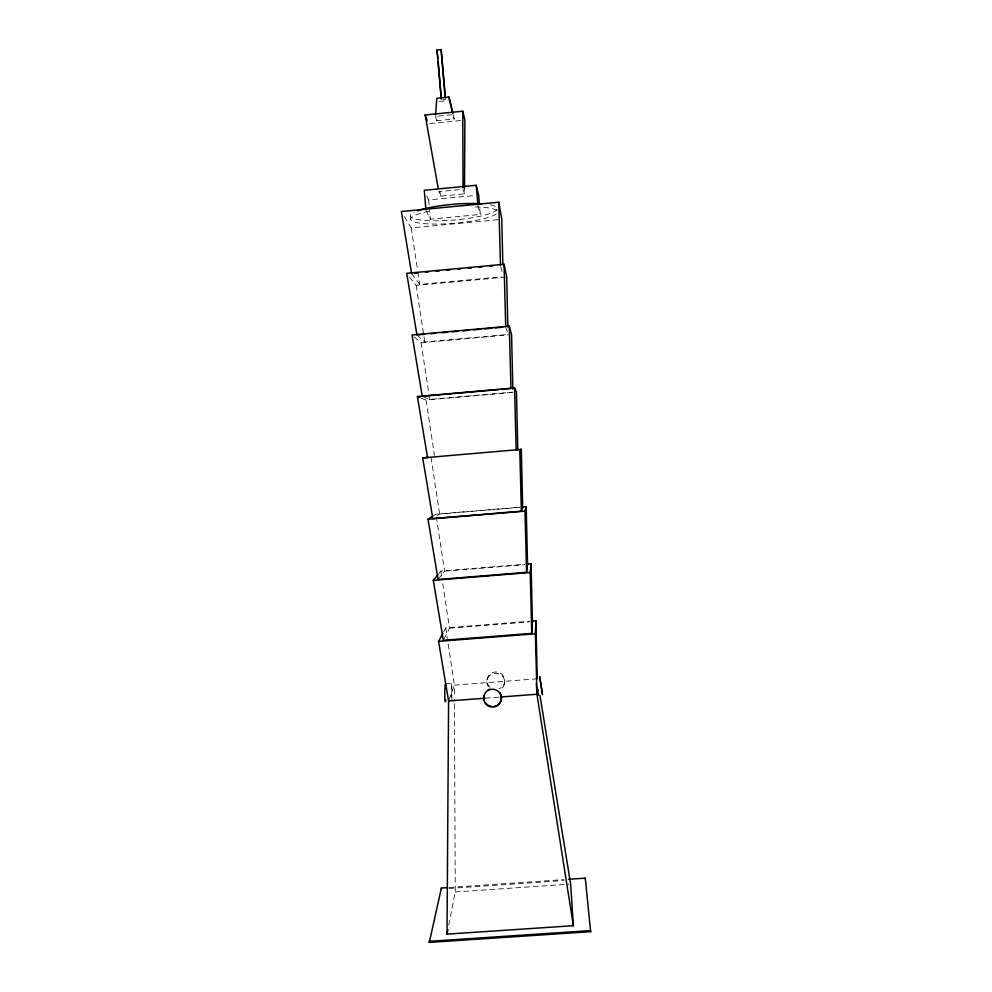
<?xml version="1.0" encoding="UTF-8"?>
<svg xmlns="http://www.w3.org/2000/svg" width="992" height="992" viewBox="0 0 992 992"><rect width="100%" height="100%" fill="white"/><g stroke="black" fill="none" stroke-linecap="round" stroke-linejoin="round"><path stroke-width="0.74" stroke-dasharray="4.96 3.72" d="M464.467 193.874L463.053 189.249L438.799 191.58L440.659 196.156L464.467 193.874L464.504 187.724M453.195 114.7L454.187 118.99L436.84 120.714L437.075 116.3M451.881 699.757L451.769 683.662L447.156 683.612M504.556 683.562L504.668 682.223M486.973 680.376L487.146 679.049M448.768 925.102L455.229 891.969L454.46 699.038M449.066 699.67L454.41 685.137L447.578 639.939M444.019 638.947L449.488 628.234L441.986 578.596M443.598 631.929L445.755 627.886L529.765 621.252M438.08 579.489L444.565 571.206L436.381 517.167M438.96 573.388L440.845 571.07L524.917 564.25M451.769 683.662L451.05 698.79M437.36 515.567L439.63 514.067L519.597 507.396M433.665 515.592L435.922 514.154L520.068 507.135M442.816 99.795L445.507 99.522M439.344 101.432L448.359 100.539M438.377 116.101L453.022 114.65L454.187 118.99M429.772 123.578L461.826 120.416M426.796 195.784L428.693 199.913L475.639 195.424M425.99 210.316L430.354 219.195L480.314 214.446L479.558 205.53M404.389 216.554L411.184 227.912L500.253 219.468M411.618 273.556L419.79 284.406L501.555 276.83M409.547 276.929L416.144 285.386L505.151 277.152M416.938 334.998L424.762 341.992L506.466 334.614M414.321 336.92L421.104 342.748L510.049 334.726M423.485 396.837L429.734 399.466L512.901 392.138M421.104 398.003L426.052 399.999L516.46 392.038M444.565 571.206L524.47 564.721M449.488 628.234L529.331 621.934M537.255 678.788L454.41 685.137L454.46 697.488M485.348 698.17L500.377 697.029M449.041 887.493L563.865 879.606M449.128 888.448L563.94 880.561M455.229 891.969L569.11 884.17M435.451 116.399L436.84 120.714M506.094 328.203L507.247 331.973M477.896 205.356L480.314 214.446M500.811 266.712L502.113 272.416M439.878 191.63L440.659 196.156M411.184 227.912L417.694 270.667M417.93 272.192L419.79 284.406M416.144 285.386L424.762 341.992M421.104 342.748L428.829 393.489M429.052 394.977L429.734 399.466M426.052 399.999L434.459 455.328M430.999 457.138L439.63 514.067M440.845 571.07L441.75 577.096M445.755 627.886L447.342 638.426M428.693 199.913L429.201 205.852M429.325 207.328L430.354 219.195M410.49 216.541L410.787 219.877M488.461 686.91A8.928 8.717 11.5 0 1 490.643 674.771A8.928 8.717 11.5 0 1 503.08 677.028A8.928 8.717 11.5 0 1 500.886 689.155M490.197 687.233A8.903 8.68 11.5 0 1 490.197 673.928A8.903 8.68 11.5 0 1 503.601 676.358A8.903 8.68 11.5 0 1 498.951 688.82M496.31 213.739A43.586 7.762 -4.9 0 1 429.648 223.981A43.586 7.762 -4.9 0 1 429.201 211.172M475.23 206.931A43.586 7.762 -4.9 0 1 497.414 211.631M490.457 204.885A43.586 7.874 -4.9 0 1 456.63 219.802A43.586 7.874 -4.9 0 1 414.197 212.164"/><path stroke-width="1.49" d="M464.504 187.724L464.888 120.106L462.78 111.228L425.146 114.96L438.266 188.579M539.97 695.516L570.648 884.07L573.364 925.697L447.008 934.129L448.595 700.972L438.588 641.365L442.891 633.268M536.362 683.252L536.932 694.251L573.364 925.697M500.377 697.029L536.932 694.251L535.407 633.776L535.878 620.769L532.816 621.017M438.018 574.554L433.306 580.345L443.337 640.286L531.762 633.355L532.406 621.686L531.03 563.754L527.98 564.002M435.562 114.886L436.852 98.295L448.979 97.08L452.86 113.274M531.762 633.355L530.212 572.508L531.03 563.754M432.524 516.311L428.011 519.188L438.08 579.489L526.566 572.334L527.546 564.473L526.182 506.627L521.594 507.011M447.008 934.129L447.888 929.616M429.313 942.4L429.226 941.334L590.55 930.595L590.637 931.662L429.313 942.4L441.39 888.014L447.516 887.592M526.566 572.334L524.991 511.116L526.182 506.627M521.37 511.178L522.672 507.135L521.321 449.388L422.704 457.907L432.81 518.556L521.37 511.178L519.771 449.599L521.321 449.388M441.217 99.088L437.013 50.009L441.068 49.6L441.316 50.555L445.383 97.997M479.434 204.042L478.665 195.126L476.185 185.281L424.266 190.278L425.853 208.766M502.82 264.616L501.791 219.319L498.765 202.207L401.363 211.519L411.618 273.556M507.83 326.914L506.689 277.004L504.035 264.256L406.72 273.308L416.938 334.998M414.681 273.271L417.744 272.986M425.407 272.267L428.47 271.982M436.133 271.275L439.196 270.99M446.859 270.27L449.922 269.985M457.585 269.278L460.648 268.993M468.298 268.286L471.374 268.001M479.024 267.282L482.087 266.997M489.75 266.29L492.813 266.005M422.704 457.907L428.234 457.399M512.839 389.112L511.574 334.577L509.293 326.17L412.052 334.974L422.232 396.304L498.716 389.571M418.463 334.862L424.588 334.304M430.714 333.746L435.302 333.337M441.428 332.779L447.553 332.221M452.141 331.812L458.267 331.254M462.855 330.832L468.98 330.286M473.568 329.865L481.232 329.17M484.282 328.898L491.945 328.203M495.008 327.93L502.659 327.236M427.527 457.498L417.384 396.502L514.538 387.946L516.46 392.038L517.787 449.698L516.162 449.897L514.538 387.946M501.766 389.298L510.954 388.492L509.293 326.17M428.011 519.188L524.991 511.116M433.306 580.345L530.212 572.508M438.588 641.365L535.407 633.776M448.595 700.972L485.15 698.194M568.453 879.296L585.292 878.143L590.637 931.662M417.384 396.502L419.864 397.507M425.146 114.96L427.217 120.813M437.013 50.009L437.918 58.627M448.979 97.08L452.687 113.187M537.069 687.89L538.445 695.181L538.458 694.326M537.825 689.254L538.11 691.325M441.068 49.6L445.148 97.154M438.179 61.678L441.328 98.406M441.39 888.014L441.477 888.968M585.292 878.143L585.379 879.098M476.185 185.281L477.772 203.806M504.035 264.256L505.722 326.951M498.765 202.207L500.476 265.286M535.878 620.769L537.255 678.788M462.78 111.228L463.041 187.724M495.665 706.019A8.916 8.816 68.7 0 1 493.408 706.49M491.102 706.366A8.916 8.816 68.7 0 1 485.423 702.634M484.369 700.563A8.916 8.816 68.7 0 1 483.997 695.962M487.655 690.271A8.916 8.816 68.7 0 1 489.701 689.229M499.943 692.602A8.916 8.816 68.7 0 1 497.711 704.965M445.755 699.682A9.176 0.645 -89.2 0 1 444.9 699.298A9.176 0.645 -89.2 0 1 445.036 686.898A9.176 0.645 -89.2 0 1 445.916 685.212M417.57 210.788A43.586 7.874 -4.9 0 1 481.802 203.794M542.475 694.45L539.722 676.804L542.475 694.45M483.774 696.471A8.94 8.854 68.7 0 0 495.479 706.552A8.94 8.854 68.7 0 0 498.22 691.362A8.94 8.854 68.7 0 0 483.774 696.471"/></g></svg>
